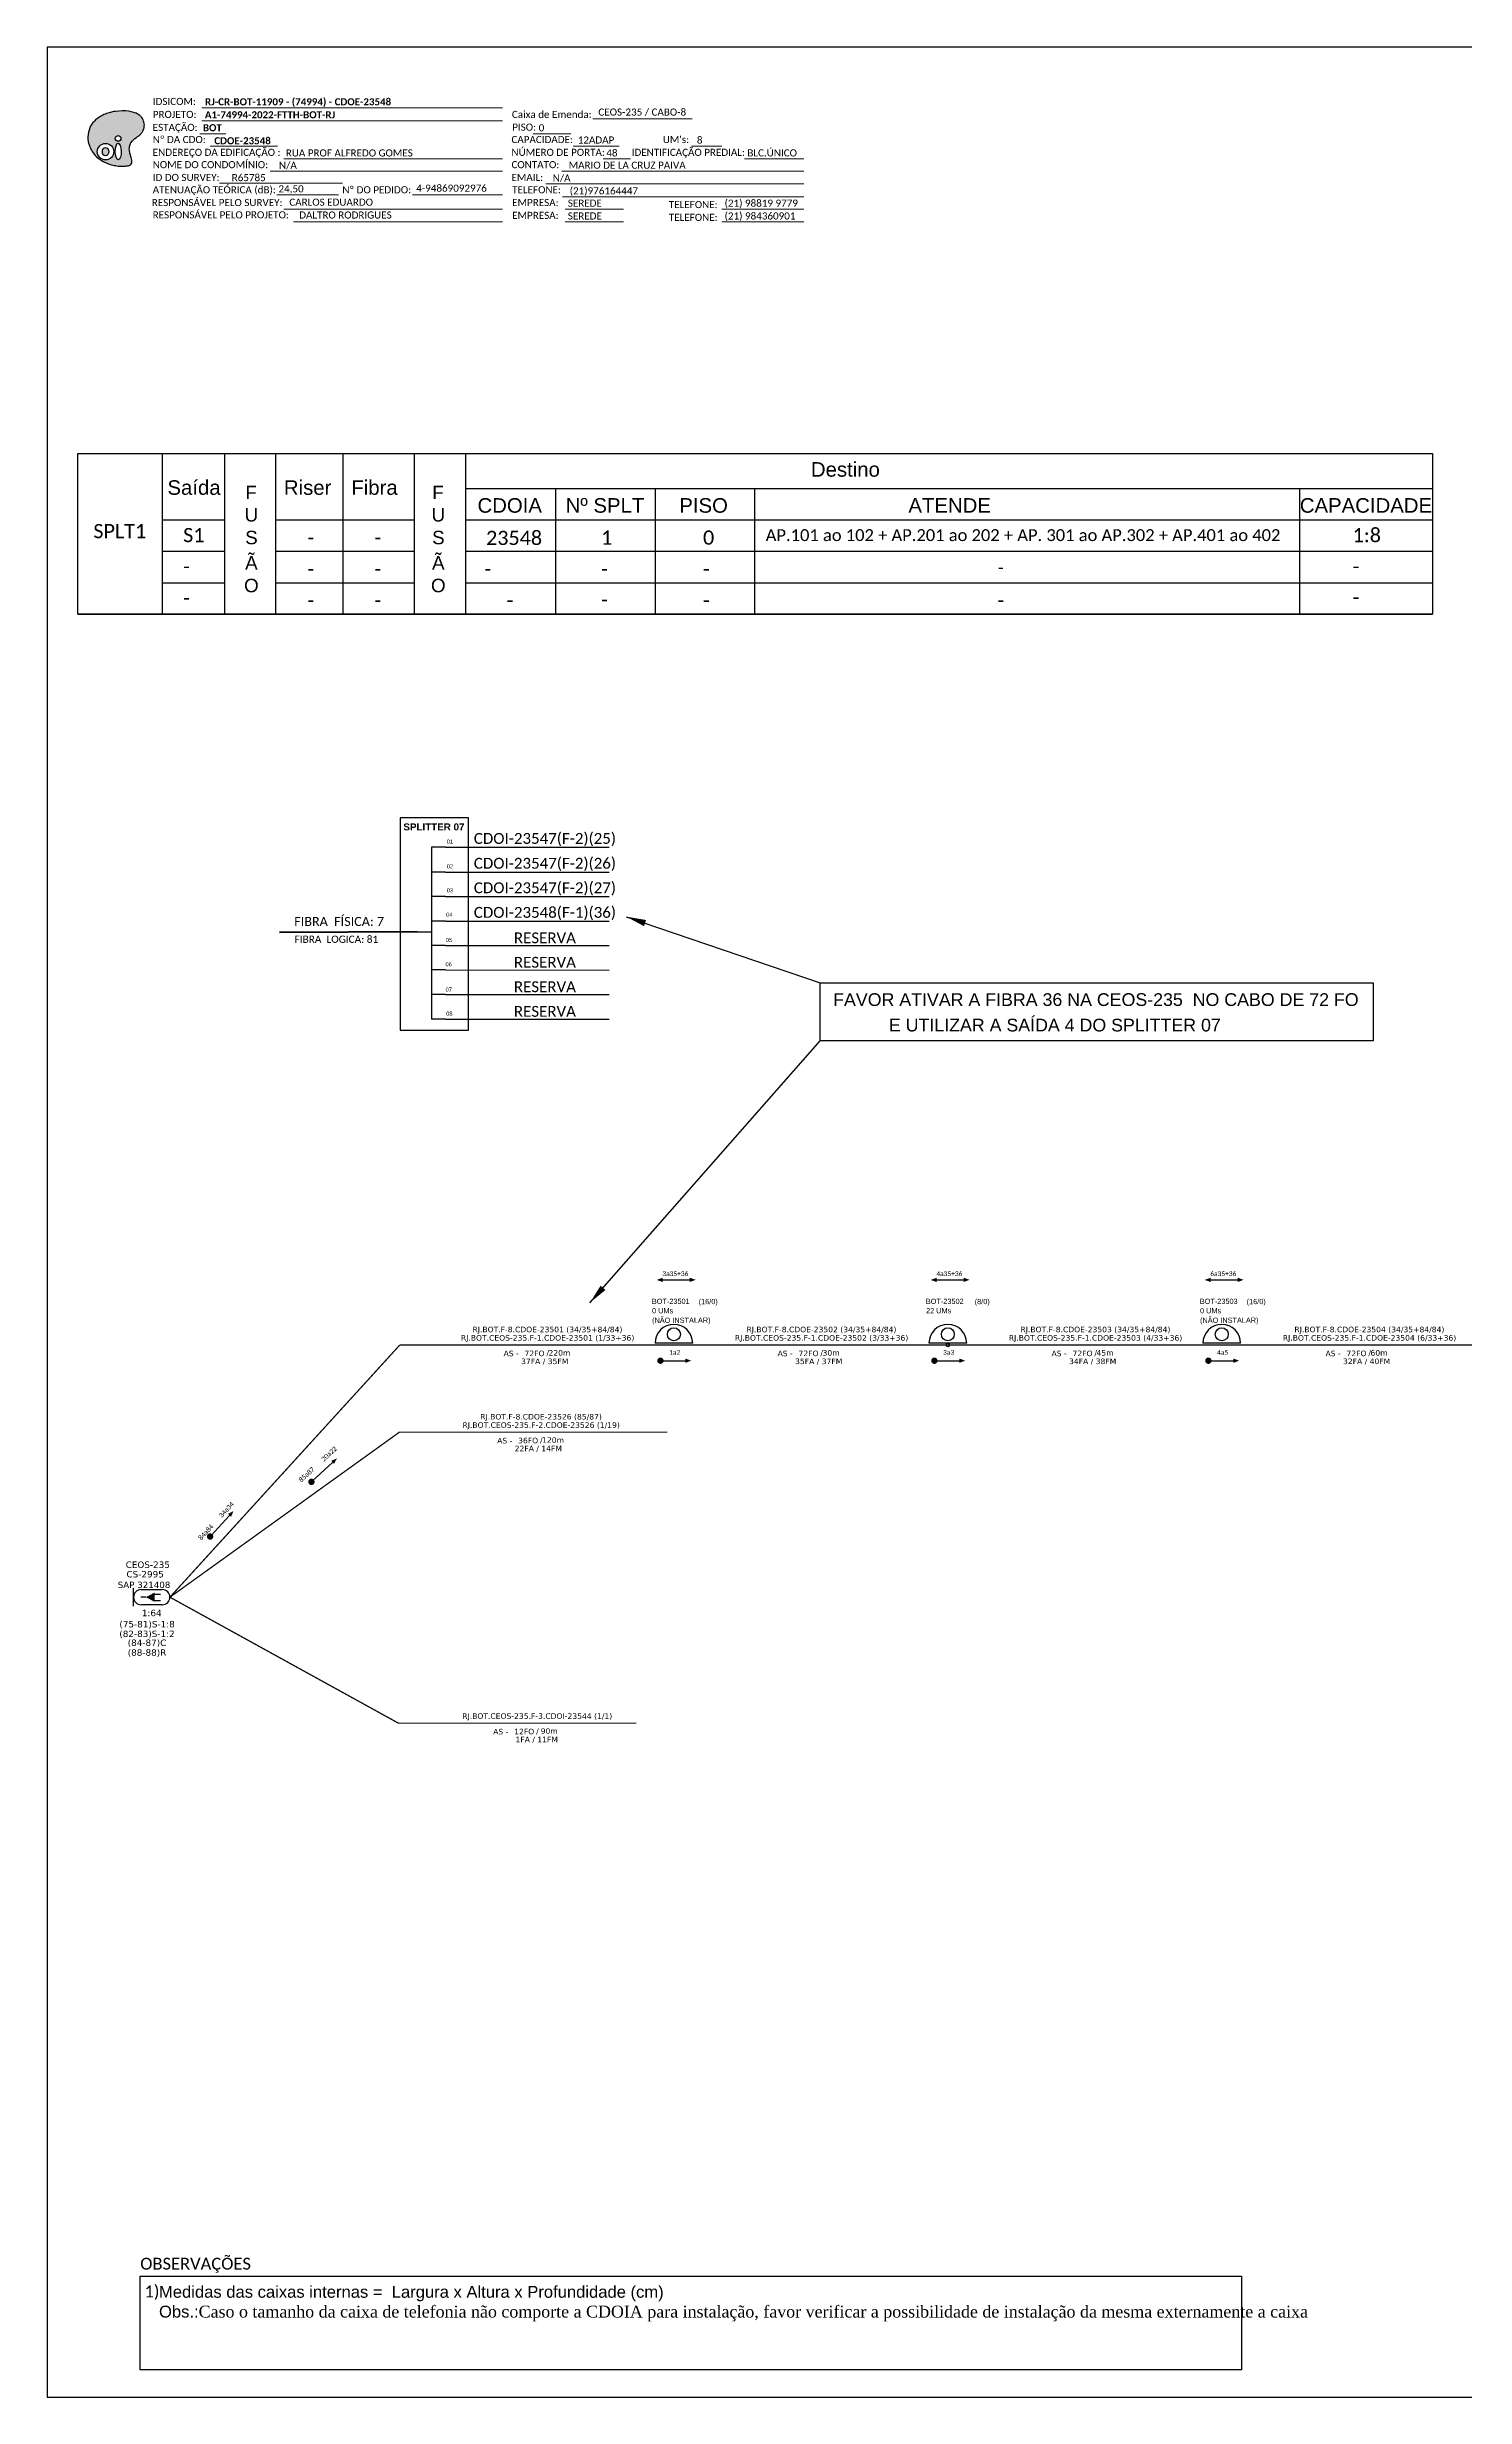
# Model space of a CAD drawing. Header units: metres. Extents: x -1286 to -445, y -500 to 94.
# Drawn here: x -1286 to -928, y -500 to 94 of the extents above; entities that cross this region are included whole.
import ezdxf
from ezdxf.enums import TextEntityAlignment as Align

# ---------------------------------------------------------------- set-up
doc = ezdxf.new("R2010")
doc.units = ezdxf.units.M
for name, color, linetype, lineweight in [("20.0-LEGENDA DOS CDO'S", 1, 'Continuous', 0), ('20.2-CDO_POSTE', 1, 'Continuous', 5), ('40.1-ETIQUETAS', 1, 'Continuous', 20)]:
    doc.layers.add(name, color=color, linetype=linetype, lineweight=lineweight)
for name, color, linetype in [('20.4-CEOS', 1, 'Continuous'), ('CABO OPTICO EXISTENTE', 5, 'Continuous'), ('CAP a instalar', 1, 'Continuous'), ('CD de instalação futura', 8, 'Continuous'), ('label_cabos', 7, 'Continuous'), ('SETA', 7, 'Continuous')]:
    doc.layers.add(name, color=color, linetype=linetype)
doc.styles.add('ARIAL', font='arial.ttf')
doc.styles.add('siredit', font='verdana.ttf')
doc.styles.add('WMF-Calibri0', font='calibri.ttf')
doc.styles.add('WMF-Calibri1', font='calibrib.ttf')
doc.linetypes.add('FENCELINE1', pattern='A,0.25,-0.1,[133,ltypeshp.shx,S=0.1,R=0,X=-0.1,Y=0],-0.1,1', length=1.45)
doc.dimstyles.new('ISO-25', dxfattribs={"dimtxt": 2.5, "dimasz": 2.5, "dimexe": 1.25, "dimexo": 0.625, "dimtad": 1, "dimtxsty": 'Standard', "dimcen": 2.5, "dimadec": 0, "dimazin": 0, "dimtfac": 1, "dimtmove": 0, "dimatfit": 3, "dimfxl": 0, "dimarcsym": 0})

# ---------------------------------------------------------------- blocks, each defined once
blk = doc.blocks.new('OI')
h = blk.add_hatch(color=40)
edge = h.paths.add_edge_path()
edge.add_spline(control_points=[(4.35, -0.67), (3.92, -0.99), (3.26, -1.5), (2.81, -2.59), (2.9, -3.5), (3.06, -4.27), (3.31, -4.85), (3.37, -5.39), (3.4, -5.88), (3.2, -6.4), (2.54, -6.61), (1.65, -6.63), (0.55, -6.67), (-0.56, -6.42), (-1.61, -6.14), (-2.77, -5.61), (-3.92, -4.77), (-4.89, -3.7), (-5.34, -2.65), (-5.6, -1.94), (-5.85, -0.96), (-5.71, 0.47), (-5.1, 2.02), (-4.14, 3.02), (-3.3, 3.61), (-2.37, 4.16), (-1.36, 4.44), (-0.56, 4.7), (0.79, 4.85), (2.24, 4.97), (3.79, 4.57), (4.67, 4.21), (5.44, 3.65), (5.76, 2.99), (6.03, 2.21), (6.01, 1.46), (5.72, 0.64), (5.31, 0.08), (4.88, -0.38), (4.51, -0.55), (4.35, -0.67)], knot_values=[0, 0, 0, 0, 1.60434, 2.417191, 3.427595, 4.282808, 4.776746, 5.304182, 5.888771, 6.258406, 6.858137, 7.79129, 8.986195, 10.124242, 11.187857, 12.242908, 13.953784, 15.414161, 16.515391, 17.349188, 17.675853, 19.552021, 21.515531, 22.568638, 23.63245, 24.621084, 25.782718, 26.745347, 27.142653, 29.870543, 31.004649, 31.921532, 32.709589, 33.801391, 34.042471, 35.192333, 35.971461, 36.628871, 37.254359, 37.836911, 37.836911, 37.836911, 37.836911], degree=3, periodic=0)
h.paths.add_polyline_path([(1.13, -0.87, -1), (-0.04, -0.87, -1)], flags=16)
edge = h.paths.add_edge_path(flags=16)
edge.add_ellipse((0.56, -3.59), major_axis=(-0.02, 1.71), ratio=0.361305, start_angle=0, end_angle=360)
h.paths.add_polyline_path([(-0.36, -3.62, -1), (-3.8, -3.62, -1)], flags=16)
edge = h.paths.add_edge_path(flags=0)
edge.add_ellipse((-2.08, -3.62), major_axis=(0, 0.885), ratio=0.758294, start_angle=0, end_angle=360)
at = {"color": 40}
for centre, radius in [((-2.08, -3.62), 1.72), ((0.54, -0.87), 0.587)]:
    blk.add_circle(centre, radius, dxfattribs=at)
blk.add_ellipse((-2.08, -3.62), major_axis=(0, 0.885), ratio=0.758294, start_param=-3.141592653589792, end_param=3.141592653589792, dxfattribs=at)
blk.add_ellipse((0.56, -3.59), major_axis=(-0.02, 1.71), ratio=0.361305, dxfattribs=at)
at = {"color": 40, "start_tangent": (-0.800898, -0.598801), "end_tangent": (-0.800898, -0.598801)}
blk.add_spline([(4.35, -0.67), (3.2, -1.78), (2.9, -2.54), (2.92, -3.55), (3.12, -4.38), (3.28, -4.85), (3.37, -5.37), (3.35, -5.95), (3.2, -6.29), (2.66, -6.55), (1.73, -6.63), (0.54, -6.62), (-0.58, -6.41), (-1.6, -6.11), (-2.56, -5.67), (-3.95, -4.67), (-4.89, -3.56), (-5.37, -2.56), (-5.64, -1.78), (-5.72, -1.46), (-5.63, 0.42), (-4.84, 2.22), (-4.13, 2.99), (-3.27, 3.62), (-2.4, 4.09), (-1.3, 4.47), (-0.37, 4.72), (0.02, 4.77), (2.75, 4.8), (3.85, 4.53), (4.69, 4.16), (5.31, 3.68), (5.85, 2.73), (5.93, 2.5), (5.94, 1.35), (5.67, 0.62), (5.29, 0.08), (4.84, -0.36), (4.35, -0.67)], degree=3, dxfattribs=at)
blk = doc.blocks.new('CDOE-TEXTO PADRÃO')
at = {"layer": "20.0-LEGENDA DOS CDO'S", "color": 0, "style": 'ARIAL'}
for tag, p in [('CDO_N', (0.49, 7.39)), ('SAP', (0.51, 1.67)), ('CORDOALHA', (0.5, 4.33)), ('SPLITER_1', (0.59, -0.91)), ('(XX-XX_F)S', (0.54, -8.29)), ('SPLITER_2', (0.6, -3.55)), ('(XX-XX_L)S', (0.55, -10.83)), ('UMS', (0.55, -13.15))]:
    blk.add_attdef(tag, p, '', height=1.7, rotation=0.11799, dxfattribs=at)
blk.add_attdef('FIBRAS_UTILIZADAS', text='', height=1.7, rotation=0.11799, dxfattribs=at).set_placement((19.77, 7.43), align=Align.CENTER)
blk = doc.blocks.new('ETIQUETA_RS5F')
at = {"layer": '40.1-ETIQUETAS', "color": 0, "style": 'siredit'}
blk.add_text('/', height=1.5, dxfattribs=at).set_placement((1.58, -1.95), align=Align.MIDDLE_RIGHT)
for tag, p in [('ETIQUETA_R_SECUNDARIA', (1.21, 2.1)), ('ETIQUETA_R_PRIMARIA', (1.21, 4.1)), ('F_ATIVAS/F_MORTAS', (1.14, -4.24))]:
    blk.add_attdef(tag, text='', height=1.5, dxfattribs=at).set_placement(p, align=Align.MIDDLE_CENTER)
for tag, p in [('TIPO_CABO', (-6.58, -2.12)), ('CAP_CABO', (0.4, -2.09))]:
    blk.add_attdef(tag, text='', height=1.5, dxfattribs=at).set_placement(p, align=Align.MIDDLE_RIGHT)
blk.add_attdef('METROS', text='', height=1.5, dxfattribs=at).set_placement((2.14, -1.95), align=Align.MIDDLE_LEFT)
for tag, p in [('FUSÃO_1', (0.85, -8.39)), ('FUSÃO_2', (0.85, -10.6)), ('FUSÃO_3', (0.85, -12.93)), ('FUSÃO_4', (0.85, -15.14)), ('FUSÃO_5', (0.85, -17.16))]:
    blk.add_attdef(tag, text='', height=1.5, dxfattribs=at).set_placement(p, align=Align.CENTER)

msp = doc.modelspace()

# ---------------------------------------------------------------- linework, layer by layer
for p, q in [((-1278.28, -8.57), (-936.01, -8.57)), ((-1278.28, -49.15), (-1278.28, -8.57)), ((-1256.96, -8.57), (-1256.96, -49.15)), ((-1241.2, -8.57), (-1241.2, -49.15)), ((-1228.25, -49.15), (-1228.25, -8.57)), ((-1211.34, -8.57), (-1211.34, -49.15)), ((-1193.32, -8.57), (-1193.32, -49.15)), ((-1180.36, -8.57), (-1180.36, -49.15)), ((-936.01, -8.57), (-936.01, -49.15)), ((-1180.36, -17.4), (-936.01, -17.4)), ((-1157.55, -17.4), (-1157.55, -49.15)), ((-1132.4, -17.4), (-1132.4, -49.15)), ((-1107.31, -17.4), (-1107.31, -49.15)), ((-969.59, -17.4), (-969.59, -49.15)), ((-1256.96, -25.33), (-1241.2, -25.33)), ((-1228.25, -25.33), (-1193.32, -25.33)), ((-1180.36, -25.33), (-936.01, -25.33)), ((-1256.96, -33.27), (-1241.2, -33.27)), ((-1228.25, -33.27), (-1193.32, -33.27)), ((-1180.36, -33.27), (-936.01, -33.27)), ((-1256.96, -41.21), (-1241.2, -41.21)), ((-1228.25, -41.21), (-1193.32, -41.21)), ((-1180.36, -41.21), (-936.01, -41.21)), ((-1256.96, -49.15), (-1241.2, -49.15)), ((-1228.25, -49.15), (-1193.32, -49.15)), ((-1180.36, -49.15), (-936.01, -49.15))]:
    msp.add_line(p, q)
at = {"color": 7, "linetype": 'Continuous'}
for p, q in [((-1188.89, -108.07), (-1188.89, -151.5)), ((-1185.37, -108.07), (-1188.89, -108.07)), ((-1185.37, -114.35), (-1188.89, -114.35)), ((-1185.37, -120.55), (-1188.89, -120.55)), ((-1192.54, -129.5), (-1188.91, -129.5)), ((-1185.37, -126.77), (-1188.89, -126.77)), ((-1185.37, -132.93), (-1188.89, -132.93)), ((-1185.37, -139.1), (-1188.89, -139.1)), ((-1185.37, -145.29), (-1188.89, -145.29)), ((-1185.37, -151.5), (-1188.89, -151.5))]:
    msp.add_line(p, q, dxfattribs=at)
at = {"color": 10, "linetype": 'Continuous'}
for p, q in [((-1185.37, -108.07), (-1144, -108.08)), ((-1185.37, -114.35), (-1144, -114.37)), ((-1185.37, -120.55), (-1144, -120.56)), ((-1185.37, -126.77), (-1144, -126.78)), ((-1185.37, -132.92), (-1144, -132.93)), ((-1185.37, -139.1), (-1144, -139.11)), ((-1185.37, -145.29), (-1144, -145.3)), ((-1185.37, -151.5), (-1144, -151.51))]:
    msp.add_line(p, q, dxfattribs=at)
at = {"color": 1, "linetype": 'Continuous', "lineweight": 60}
msp.add_line((-1192.54, -129.5), (-1227.33, -129.61), dxfattribs=at)
at = {"color": 7}
for p, q in [((-1122.92, -233.44), (-1132.44, -233.44)), ((-984.47, -233.44), (-993.98, -233.44))]:
    msp.add_line(p, q, dxfattribs=at)
at = {"color": 0}
for p, q in [((-1262.5, -469.23), (-984.25, -469.23)), ((-1262.5, -492.93), (-1262.5, -469.23)), ((-984.25, -469.23), (-984.25, -492.93)), ((-984.25, -492.93), (-1262.5, -492.93))]:
    msp.add_line(p, q, dxfattribs=at)
msp.add_lwpolyline([(-1286.07, -499.81), (-445.07, -499.81), (-445.07, 94.19), (-1286.07, 94.19)], close=True)
at = {"color": 7, "lineweight": 0}
for points in [[(-1246.94, 78.79), (-1170.96, 78.79)], [(-1247.47, 72.24), (-1240.92, 72.24)], [(-1246.97, 75.52), (-1171.01, 75.52)], [(-1163.19, 72.28), (-1153.71, 72.28)], [(-1148.15, 76.01), (-1123.01, 76.01)], [(-1244.81, 69.17), (-1227.84, 69.17)], [(-1226.24, 65.93), (-1170.98, 65.93)], [(-1153.14, 69.17), (-1141.52, 69.17)], [(-1145.56, 65.93), (-1138.61, 65.93)], [(-1123.2, 69.17), (-1115.53, 69.17)], [(-1109.86, 65.93), (-1094.82, 65.93)], [(-1242.49, 59.75), (-1211.44, 59.75)], [(-1229.65, 62.82), (-1170.98, 62.82)], [(-1160.06, 59.58), (-1094.8, 59.58)], [(-1156.02, 62.82), (-1094.8, 62.82)], [(-1227.96, 56.79), (-1212.45, 56.79)], [(-1193.73, 56.79), (-1170.96, 56.79)], [(-1155.78, 56.34), (-1094.8, 56.34)], [(-1226.24, 53.23), (-1170.98, 53.23)], [(-1223.75, 49.99), (-1170.98, 49.99)], [(-1155.17, 53.23), (-1140.37, 53.23)], [(-1155.17, 49.99), (-1140.37, 49.99)], [(-1115.57, 53.23), (-1094.8, 53.23)], [(-1115.57, 49.99), (-1094.8, 49.99)]]:
    msp.add_lwpolyline(points, dxfattribs=at)
msp.add_lwpolyline([(-936.01, -49.15), (-1278.28, -49.15), (-936.01, -49.15)])
at = {"color": 7}
msp.add_lwpolyline([(-1196.86, -154.28), (-1179.58, -154.28), (-1179.58, -100.63), (-1196.86, -100.63)], close=True, dxfattribs=at)
at = {"color": 1}
msp.add_lwpolyline([(-1090.71, -142.38), (-950.99, -142.38), (-950.99, -156.99), (-1090.71, -156.99)], close=True, dxfattribs=at)
at = {"color": 7, "const_width": 0.8}
for points in [[(-1131.47, -237.87, 1), (-1130.67, -237.87, 1)], [(-1062.24, -237.87, 1), (-1061.44, -237.87, 1)]]:
    msp.add_lwpolyline(points, format="xyb", close=True, dxfattribs=at)
at = {"const_width": 0.8}
for points in [[(-993.01, -237.87, 1), (-992.21, -237.87, 1)], [(-1219.55, -268.76, 1), (-1218.96, -268.21, 1)], [(-1245.13, -282.61, 1), (-1244.59, -282.02, 1)]]:
    msp.add_lwpolyline(points, format="xyb", close=True, dxfattribs=at)
at = {"color": 7}
for centre in [(-1127.68, -233.44), (-989.23, -233.44)]:
    msp.add_arc(centre, 4.76, 0, 180, dxfattribs=at)
at = {"layer": '20.4-CEOS', "color": 5}
for p, q in [((-1262.3, -295.73), (-1256.93, -295.73)), ((-1256.93, -299.56), (-1262.3, -299.56))]:
    msp.add_line(p, q, dxfattribs=at)
for points in [[(-1264.21, -299.95), (-1264.21, -295.33)], [(-1258.98, -296.88), (-1257.35, -296.88)], [(-1261.1, -297.64), (-1262.39, -297.64)], [(-1258.98, -298.48), (-1257.35, -298.48)]]:
    msp.add_lwpolyline(points, dxfattribs=at)
msp.add_lwpolyline([(-1261.1, -297.64, 0, 2.36, 0), (-1258.88, -297.64, 2.36, 2.36, 0)], format="xyseb", dxfattribs=at)
for centre, start, end in [((-1262.3, -297.64), 90, 270), ((-1256.93, -297.64), 270, 90)]:
    msp.add_arc(centre, 1.91, start, end, dxfattribs=at)
at = {"layer": 'CAP a instalar', "color": 5, "linetype": 'FENCELINE1', "ltscale": 6, "const_width": 0.32}
for points in [[(-1255.01, -297.64), (-1196.91, -233.88)], [(-1196.91, -233.88), (-1127.68, -233.88)], [(-1127.68, -233.88), (-1058.45, -233.88)], [(-1058.45, -233.88), (-989.22, -233.88)], [(-989.22, -233.88), (-920, -233.88)]]:
    msp.add_lwpolyline(points, dxfattribs=at)
at = {"layer": 'CAP a instalar', "color": 7, "linetype": 'FENCELINE1', "ltscale": 6, "const_width": 0.32}
for points in [[(-1197.02, -255.93), (-1255.01, -297.64)], [(-1197.02, -255.93), (-1129.3, -255.93)], [(-1255.01, -297.64), (-1197.28, -329.48)], [(-1197.28, -329.48), (-1137.17, -329.48)]]:
    msp.add_lwpolyline(points, dxfattribs=at)
at = {"layer": 'CD de instalação futura', "color": 7}
for centre in [(-1127.68, -231.18), (-989.23, -231.18)]:
    msp.add_circle(centre, 1.64, dxfattribs=at)
at = {"layer": 'label_cabos', "color": 7}
msp.add_line((-1053.69, -233.44), (-1063.21, -233.44), dxfattribs=at)
for centre, radius in [((-1058.45, -231.18), 1.64), ((-1058.45, -233.88), 0.441)]:
    msp.add_circle(centre, radius, dxfattribs=at)
msp.add_arc((-1058.45, -233.44), 4.76, 0, 180, dxfattribs=at)
at = {"layer": 'SETA', "color": 7}
for points in [[(-1130.53, -217.44), (-1123.65, -217.44)], [(-1131.07, -237.87), (-1124.19, -237.87)], [(-1061.84, -237.87), (-1054.96, -237.87)]]:
    msp.add_lwpolyline(points, dxfattribs=at)
at = {"layer": 'SETA'}
for points in [[(-1061.3, -217.44), (-1054.42, -217.44)], [(-992.07, -217.44), (-985.19, -217.44)], [(-992.61, -237.87), (-985.74, -237.87)], [(-1218.95, -268.23), (-1213.89, -263.57)], [(-1244.58, -282.03), (-1239.93, -276.96)]]:
    msp.add_lwpolyline(points, dxfattribs=at)
at = {"layer": 'SETA', "color": 7}
for points in [[(-1130.53, -217.98), (-1132, -217.44), (-1130.53, -216.91)], [(-1123.65, -216.89), (-1122.18, -217.43), (-1123.65, -217.96)], [(-1124.74, -237.33), (-1123.28, -237.86), (-1124.74, -238.4)], [(-1055.52, -237.33), (-1054.05, -237.86), (-1055.52, -238.4)]]:
    msp.add_solid(points, dxfattribs=at)
at = {"layer": 'SETA'}
for points in [[(-1061.3, -217.98), (-1062.77, -217.44), (-1061.3, -216.91)], [(-1054.42, -216.89), (-1052.96, -217.43), (-1054.42, -217.96)], [(-992.07, -217.98), (-993.54, -217.44), (-992.07, -216.91)], [(-985.19, -216.89), (-983.73, -217.43), (-985.19, -217.96)], [(-986.29, -237.33), (-984.82, -237.86), (-986.29, -238.4)], [(-1214.26, -263.16), (-1212.82, -262.57), (-1213.54, -263.95)], [(-1240.33, -276.59), (-1238.95, -275.87), (-1239.55, -277.31)]]:
    msp.add_solid(points, dxfattribs=at)

# ---------------------------------------------------------------- block references
at = {"color": 7, "xscale": 1.213923925163967, "yscale": 1.213923925163967, "zscale": 1.213923925163967, "rotation": 0.1532896023949059}
msp.add_blockref('OI', (-1268.76, 72.14), dxfattribs=at)
at = {"layer": '20.2-CDO_POSTE', "color": 7}
ref = msp.add_blockref('CDOE-TEXTO PADRÃO', (-1127.55, -232.38), dxfattribs=dict(at, xscale=0.7777777800671193, yscale=0.7777777800671193, zscale=0.7777777800671193))
ref.add_attrib('CDO_N', 'BOT-23501', (-1133.23, -223.52), dxfattribs={"layer": "20.0-LEGENDA DOS CDO'S", "color": 0, "height": 1.322, "rotation": 0.11799, "style": 'ARIAL'})
ref.add_attrib('CORDOALHA', '0 UMs', (-1133.18, -225.9), dxfattribs={"layer": "20.0-LEGENDA DOS CDO'S", "color": 0, "height": 1.322, "rotation": 0.11799, "style": 'ARIAL'})
ref.add_attrib('SAP', '(NÃO INSTALAR)', (-1133.18, -228.31), dxfattribs={"layer": "20.0-LEGENDA DOS CDO'S", "color": 0, "height": 1.3221, "rotation": 0.11799, "style": 'ARIAL'})
ref.add_attrib('FIBRAS_UTILIZADAS', '       (16/0)', dxfattribs={"layer": "20.0-LEGENDA DOS CDO'S", "color": 0, "height": 1.3221, "rotation": 0.11799, "style": 'ARIAL'}).set_placement((-1120.79, -223.58), align=Align.CENTER)
ref = msp.add_blockref('CDOE-TEXTO PADRÃO', (-1058.32, -232.38), dxfattribs=dict(at, xscale=0.7777777800671193, yscale=0.7777777800671193, zscale=0.7777777800671193))
ref.add_attrib('CDO_N', 'BOT-23502', (-1064, -223.52), dxfattribs={"layer": "20.0-LEGENDA DOS CDO'S", "color": 0, "height": 1.322, "rotation": 0.11799, "style": 'ARIAL'})
ref.add_attrib('CORDOALHA', '22 UMs', (-1063.95, -225.9), dxfattribs={"layer": "20.0-LEGENDA DOS CDO'S", "color": 0, "height": 1.322, "rotation": 0.11799, "style": 'ARIAL'})
ref.add_attrib('FIBRAS_UTILIZADAS', '       (8/0)', dxfattribs={"layer": "20.0-LEGENDA DOS CDO'S", "color": 0, "height": 1.3221, "rotation": 0.11799, "style": 'ARIAL'}).set_placement((-1051.56, -223.58), align=Align.CENTER)
ref = msp.add_blockref('CDOE-TEXTO PADRÃO', (-989.1, -232.38), dxfattribs=dict(at, xscale=0.7777777800671193, yscale=0.7777777800671193, zscale=0.7777777800671193))
ref.add_attrib('CDO_N', 'BOT-23503', (-994.77, -223.52), dxfattribs={"layer": "20.0-LEGENDA DOS CDO'S", "color": 0, "height": 1.322, "rotation": 0.11799, "style": 'ARIAL'})
ref.add_attrib('CORDOALHA', '0 UMs', (-994.72, -225.9), dxfattribs={"layer": "20.0-LEGENDA DOS CDO'S", "color": 0, "height": 1.322, "rotation": 0.11799, "style": 'ARIAL'})
ref.add_attrib('SAP', '(NÃO INSTALAR)', (-994.72, -228.31), dxfattribs={"layer": "20.0-LEGENDA DOS CDO'S", "color": 0, "height": 1.3221, "rotation": 0.11799, "style": 'ARIAL'})
ref.add_attrib('FIBRAS_UTILIZADAS', '       (16/0)', dxfattribs={"layer": "20.0-LEGENDA DOS CDO'S", "color": 0, "height": 1.3221, "rotation": 0.11799, "style": 'ARIAL'}).set_placement((-982.33, -223.58), align=Align.CENTER)
at = {"layer": 'CAP a instalar', "color": 7, "linetype": 'FENCELINE1', "ltscale": 7}
ref = msp.add_blockref('ETIQUETA_RS5F', (-1162.31, -256.1), dxfattribs=dict(at, xscale=0.9333333213304064, yscale=0.9333333213304064, zscale=0.9333333213304064))
ref.add_attrib('ETIQUETA_R_PRIMARIA', 'RJ.BOT.F-8.CDOE-23526 (85/87)', dxfattribs={"layer": '40.1-ETIQUETAS', "color": 0, "height": 1.4, "style": 'siredit'}).set_placement((-1161.24, -252.02), align=Align.MIDDLE_CENTER)
ref.add_attrib('ETIQUETA_R_SECUNDARIA', 'RJ.BOT.CEOS-235.F-2.CDOE-23526 (1/19)', dxfattribs={"layer": '40.1-ETIQUETAS', "color": 0, "height": 1.4, "style": 'siredit'}).set_placement((-1161.21, -254.14), align=Align.MIDDLE_CENTER)
ref.add_attrib('TIPO_CABO', 'AS -', dxfattribs={"layer": '40.1-ETIQUETAS', "color": 0, "height": 1.4, "style": 'siredit'}).set_placement((-1168.48, -258.07), align=Align.MIDDLE_RIGHT)
ref.add_attrib('CAP_CABO', '36FO', dxfattribs={"layer": '40.1-ETIQUETAS', "color": 0, "height": 1.4, "style": 'siredit'}).set_placement((-1161.97, -258.05), align=Align.MIDDLE_RIGHT)
ref.add_attrib('METROS', '120m', dxfattribs={"layer": '40.1-ETIQUETAS', "color": 0, "height": 1.4, "style": 'siredit'}).set_placement((-1160.97, -257.92), align=Align.MIDDLE_LEFT)
ref.add_attrib('F_ATIVAS/F_MORTAS', '22FA / 14FM', dxfattribs={"layer": '40.1-ETIQUETAS', "color": 0, "height": 1.4, "style": 'siredit'}).set_placement((-1161.93, -260.06), align=Align.MIDDLE_CENTER)
ref = msp.add_blockref('ETIQUETA_RS5F', (-1163.3, -329.65), dxfattribs=dict(at, xscale=0.9333333213296786, yscale=0.9333333213296786, zscale=0.9333333213296786))
ref.add_attrib('ETIQUETA_R_SECUNDARIA', 'RJ.BOT.CEOS-235.F-3.CDOI-23544 (1/1)', dxfattribs={"layer": 'CABO OPTICO EXISTENTE', "color": 0, "height": 1.4, "style": 'siredit'}).set_placement((-1162.2, -327.69), align=Align.MIDDLE_CENTER)
ref.add_attrib('TIPO_CABO', 'AS -', dxfattribs={"layer": '40.1-ETIQUETAS', "color": 0, "height": 1.4, "style": 'siredit'}).set_placement((-1169.48, -331.62), align=Align.MIDDLE_RIGHT)
ref.add_attrib('CAP_CABO', '12FO', dxfattribs={"layer": '40.1-ETIQUETAS', "color": 0, "height": 1.4, "style": 'siredit'}).set_placement((-1162.96, -331.6), align=Align.MIDDLE_RIGHT)
ref.add_attrib('METROS', '90m', dxfattribs={"layer": '40.1-ETIQUETAS', "color": 0, "height": 1.4, "style": 'siredit'}).set_placement((-1161.33, -331.47), align=Align.MIDDLE_LEFT)
ref.add_attrib('F_ATIVAS/F_MORTAS', '1FA / 11FM', dxfattribs={"layer": '40.1-ETIQUETAS', "color": 0, "height": 1.4, "style": 'siredit'}).set_placement((-1162.33, -333.61), align=Align.MIDDLE_CENTER)

# ---------------------------------------------------------------- texts
at = {"color": 7, "lineweight": 0, "style": 'WMF-Calibri0'}
for s, height, p in [('PROJETO:', 1.793, (-1259.34, 76.26)), ('IDSICOM:', 1.793, (-1259.34, 79.54)), ('Caixa de Emenda:', 1.7927, (-1168.6, 76.26)), ('ESTAÇÃO:', 1.793, (-1259.36, 72.98)), ('Nº DA CDO:', 1.793, (-1259.36, 69.91)), ('CAPACIDADE:', 1.7927, (-1168.71, 69.91)), ('PISO:', 1.793, (-1168.53, 73.03)), ("UM's:", 1.793, (-1130.47, 69.91)), ('ENDEREÇO DA EDIFICAÇÃO :', 1.7927, (-1259.36, 66.68)), ('NOME DO CONDOMÍNIO:', 1.7927, (-1259.36, 63.56)), ('CONTATO:', 1.793, (-1168.71, 63.56)), ('NÚMERO DE PORTA:', 1.7927, (-1168.71, 66.68)), ('IDENTIFICAÇÃO PREDIAL:', 1.7927, (-1138.34, 66.68)), ('ATENUAÇÃO TEÓRICA (dB):', 1.7927, (-1259.36, 57.21)), ('ID DO SURVEY:', 1.7927, (-1259.36, 60.33)), ('EMAIL:', 1.793, (-1168.71, 60.33)), ('RESPONSÁVEL PELO SURVEY:', 1.7927, (-1259.6, 53.98)), ('Nº DO PEDIDO:', 1.7927, (-1211.44, 57.21)), ('TELEFONE:', 1.793, (-1168.53, 57.21)), ('EMPRESA:', 1.793, (-1168.53, 53.98)), ('TELEFONE:', 1.793, (-1128.93, 53.47)), ('RESPONSÁVEL PELO PROJETO:', 1.7927, (-1259.36, 50.87)), ('EMPRESA:', 1.793, (-1168.53, 50.74)), ('TELEFONE:', 1.793, (-1128.93, 50.24))]:
    msp.add_text(s, height=height, dxfattribs=at).set_placement(p)
at = {"color": 7}
for s, height, style, p in [('A1-74994-2022-FTTH-BOT-RJ', 1.7927, 'WMF-Calibri1', (-1246.18, 76.17)), ('RJ-CR-BOT-11909 - (74994) - CDOE-23548', 1.7927, 'WMF-Calibri1', (-1246.14, 79.45)), ('CEOS-235 / CABO-8', 1.7927, 'WMF-Calibri0', (-1146.75, 76.85)), ('BOT', 1.793, 'WMF-Calibri1', (-1246.68, 72.89)), ('0', 1.79, 'WMF-Calibri0', (-1161.84, 72.88)), ('12ADAP', 1.793, 'WMF-Calibri0', (-1151.96, 69.79)), ('8', 1.79, 'WMF-Calibri0', (-1121.85, 69.77)), ('RUA PROF ALFREDO GOMES', 1.7927, 'WMF-Calibri0', (-1225.73, 66.52)), ('48', 1.793, 'WMF-Calibri0', (-1144.74, 66.53)), ('BLC.ÚNICO', 1.793, 'WMF-Calibri0', (-1109.1, 66.53)), ('R65785', 1.793, 'WMF-Calibri0', (-1239.4, 60.28)), ('N/A', 1.793, 'WMF-Calibri0', (-1227.45, 63.39)), ('4-94869092976', 1.7927, 'WMF-Calibri0', (-1192.78, 57.62)), ('N/A', 1.793, 'WMF-Calibri0', (-1158.28, 60.18)), ('MARIO DE LA CRUZ PAIVA', 1.7927, 'WMF-Calibri0', (-1154.25, 63.42)), ('24,50', 1.793, 'WMF-Calibri0', (-1227.58, 57.45)), ('CARLOS EDUARDO', 1.7927, 'WMF-Calibri0', (-1224.84, 54.07)), ('SEREDE', 1.793, 'WMF-Calibri0', (-1154.47, 53.83)), ('(21)976164447', 1.7927, 'WMF-Calibri0', (-1154, 56.94)), ('(21) 98819 9779', 1.7927, 'WMF-Calibri0', (-1114.86, 53.83)), ('DALTRO RODRIGUES', 1.7927, 'WMF-Calibri0', (-1222.35, 50.83)), ('SEREDE', 1.793, 'WMF-Calibri0', (-1154.47, 50.59)), ('(21) 984360901', 1.7927, 'WMF-Calibri0', (-1114.86, 50.59)), ('23548', 3.585, 'WMF-Calibri0', (-1175.13, -31.68)), ('1', 3.59, 'WMF-Calibri0', (-1146.08, -31.6)), ('0', 3.59, 'WMF-Calibri0', (-1120.31, -31.6)), ('AP.101 ao 102 + AP.201 ao 202 + AP. 301 ao AP.302 + AP.401 ao 402', 3, 'WMF-Calibri0', (-1104.47, -30.69)), ('-', 3.59, 'WMF-Calibri0', (-1220.25, -31.6)), ('-', 3.59, 'WMF-Calibri0', (-1203.35, -31.6)), ('-', 3.59, 'WMF-Calibri0', (-1220.25, -39.54)), ('-', 3.59, 'WMF-Calibri0', (-1203.35, -39.54)), ('-', 3.59, 'WMF-Calibri0', (-1175.52, -39.54)), ('-', 3.59, 'WMF-Calibri0', (-1146.08, -39.54)), ('-', 3.59, 'WMF-Calibri0', (-1120.31, -39.54)), ('-', 3, 'WMF-Calibri0', (-1045.76, -38.9)), ('-', 3.59, 'WMF-Calibri0', (-1220.25, -47.47)), ('-', 3.59, 'WMF-Calibri0', (-1203.35, -47.47)), ('-', 3.59, 'WMF-Calibri0', (-1169.94, -47.47)), ('-', 3.59, 'WMF-Calibri0', (-1146.08, -47.32)), ('-', 3.59, 'WMF-Calibri0', (-1120.31, -47.47)), ('-', 3.59, 'WMF-Calibri0', (-1045.92, -47.47))]:
    msp.add_text(s, height=height, dxfattribs=dict(at, style=style)).set_placement(p)
at = {"color": 7, "style": 'WMF-Calibri1'}
msp.add_text('CDOE-23548', height=1.793, dxfattribs=at).set_placement((-1236.66, 69.6), align=Align.CENTER)
at = {"style": 'ARIAL'}
for s, p in [('Destino', (-1084.33, -12.58)), ('Saída', (-1248.92, -17.16)), ('Riser', (-1220.21, -17.16)), ('Fibra', (-1203.31, -17.16)), ('CDOIA', (-1169.15, -21.68)), ('Nº SPLT', (-1145.08, -21.68)), ('PISO', (-1120.16, -21.68)), ('ATENDE', (-1057.99, -21.68)), ('CAPACIDADE', (-952.8, -21.68))]:
    msp.add_text(s, height=3.68, dxfattribs=at).set_placement(p, align=Align.MIDDLE_CENTER)
at = {"linetype": 'Continuous', "style": 'ARIAL'}
for s, p in [('F', (-1235.96, -20.09)), ('F', (-1188.73, -20.09)), ('U', (-1236.14, -25.76)), ('U', (-1188.9, -25.76)), ('S', (-1235.99, -31.49)), ('S', (-1188.76, -31.49)), ('Ã', (-1236.01, -37.89)), ('Ã', (-1188.78, -37.89)), ('O', (-1236.28, -43.62)), ('O', (-1189.05, -43.62))]:
    msp.add_text(s, height=3.4, dxfattribs=at).set_placement(p)
at = {"color": 1, "lineweight": 0, "style": 'ARIAL'}
for s, p in [('FAVOR ATIVAR A FIBRA 36 NA CEOS-235  NO CABO DE 72 FO', (-1087.43, -148.2)), ('E UTILIZAR A SAÍDA 4 DO SPLITTER 07', (-1073.34, -154.64))]:
    msp.add_text(s, height=3.2155, dxfattribs=at).set_placement(p)
at = {"style": 'WMF-Calibri0'}
msp.add_text('OBSERVAÇÕES', height=3, dxfattribs=at).set_placement((-1262.52, -467.61))
at = {"attachment_point": 5}
for s, insert, char_height, width in [('\\C10;\\fArial|b1|i0|c0|p34;SPLITTER 07', (-1188.3, -102.95), 1.7753, 17.28), ('\\C7;\\fArial|b0|i0;\\H0.578704x;01 ', (-1184.26, -106.65), 1.7753, 3.7582), ('{\\fCalibri|b0|i0|c0|p34;\\C7;CDOI-23547(F-2)(25)}', (-1160.26, -106.15), 2.7432, 40.9104), ('\\C7;\\fArial|b0|i0|;\\H1.0273588255048;02 ', (-1184.26, -112.93), 1.7753, 3.7582), ('{\\fCalibri|b0|i0|c0|p34;\\C7;CDOI-23547(F-2)(26)}', (-1160.26, -112.43), 2.7432, 40.9104), ('\\C7;\\fArial|b0|i0|;\\H1.0273588255048;03 ', (-1184.26, -118.99), 1.7753, 3.456), ('{\\fCalibri|b0|i0|c0|p34;\\C7;CDOI-23547(F-2)(27)}', (-1160.26, -118.62), 2.7432, 40.9104), ('\\C7;\\fArial|b0|i0|;\\H1.0273588255048;04 ', (-1184.41, -125.13), 1.7753, 3.7582), ('\\C7;\\fCalibri|b0|i0|c0|p34;FIBRA  FÍSICA: 7', (-1212.25, -126.85), 2.2859, 34.56), ('\\C7;\\fCalibri|b0|i0|c0|p34;FIBRA  LOGICA: 81', (-1212.95, -131.34), 1.8289, 34.56), ('\\C7;\\fCalibri|b0|i0|c0|p34;RESERVA', (-1160.26, -131), 2.7432, 40.9104), ('\\C7;\\fArial|b0|i0|;\\H1.0273588255048;05 ', (-1184.54, -131.53), 1.7753, 4.6222), ('\\C7;\\fCalibri|b0|i0|c0|p34;RESERVA', (-1160.26, -137.17), 2.7432, 40.9104), ('\\C7;\\fArial|b0|i0|;\\H1.0273588255048;06 ', (-1184.59, -137.67), 1.7753, 3.7582), ('\\C7;\\fCalibri|b0|i0|c0|p34;RESERVA', (-1160.26, -143.36), 2.7432, 40.9104), ('\\C7;\\fArial|b0|i0|;\\H1.0273588255048;07 ', (-1184.56, -144.05), 1.7753, 3.7582), ('\\C7;\\fCalibri|b0|i0|c0|p34;RESERVA', (-1160.26, -149.58), 2.7432, 40.9104), ('\\C7;\\fArial|b0|i0|;\\H1.0273588255048;08 ', (-1184.41, -150.12), 1.7753, 3.7582), ('{\\fCalibri|b0|i0|c0|p34;\\C7;4a35+\\C1;36}', (-1058.07, -215.88), 1.2003, 20.2917), ('{\\fCalibri|b0|i0|c0|p34;\\C7;6a35+\\C1;36}', (-988.84, -215.88), 1.2003, 20.2917), ('\\C7;\\fCalibri|b0|i0|c0|p34;4a5', (-989.02, -235.77), 1.2003, 20.2917)]:
    msp.add_mtext(s, dxfattribs=dict(at, insert=insert, char_height=char_height, width=width))
at = {"color": 1, "insert": (-1160.26, -124.84), "char_height": 2.7432, "width": 40.9104, "attachment_point": 5}
msp.add_mtext('{\\fCalibri|b0|i0|c0|p34;CDOI-23548(F-1)(36)}', dxfattribs=at)
at = {"color": 7, "char_height": 1.2003, "width": 20.2917, "attachment_point": 5}
for s, insert in [('{\\fCalibri|b0|i0|c0|p34;3a35+\\C1;36}', (-1127.3, -215.88)), ('\\C7;\\fCalibri|b0|i0|c0|p34;1a2', (-1127.47, -235.77)), ('\\C7;\\fCalibri|b0|i0|c0|p34;3a3', (-1058.25, -235.77))]:
    msp.add_mtext(s, dxfattribs=dict(at, insert=insert))
at = {"char_height": 1.2003, "width": 20.2917, "attachment_point": 5}
for s, insert, rotation in [('\\C7;\\fCalibri|b0|i0|c0|p34;20a22', (-1214.79, -261.43), 42.58853), ('\\C7;\\fCalibri|b0|i0|c0|p34;85a87', (-1220.46, -266.64), 42.58853), ('\\C7;\\fCalibri|b0|i0|c0|p34;34a34', (-1240.74, -275.54), 47.45664), ('\\C7;\\fCalibri|b0|i0|c0|p34;84a84', (-1245.94, -281.21), 47.45664)]:
    msp.add_mtext(s, dxfattribs=dict(at, insert=insert, rotation=rotation))
at = {"char_height": 3, "width": 277.1819, "attachment_point": 1}
for s, insert, style in [('1)', (-1261.44, -471.63), 'WMF-Calibri0'), ('Medidas das caixas internas =  Largura x Altura x Profundidade (cm)\\PObs.:{\\fTimes New Roman|b0|i0|c0|p16;Caso o tamanho da caixa de telefonia não comporte a CDOIA para instalação, favor verificar a possibilidade de instalação da mesma externamente a caixa}', (-1257.77, -471.72), 'ARIAL')]:
    msp.add_mtext(s, dxfattribs=dict(at, insert=insert, style=style))
at = {"color": 7, "lineweight": 0, "style": 'WMF-Calibri0', "flags": 8}
for tag, p, s, height in [('SPLT1', (-1274.36, -29.96), 'XX', 3.585), ('S1', (-1251.67, -30.97), 'S1', 3.585), ('1:8', (-956.16, -30.97), '1:8', 3.585), ('-', (-1251.67, -38.91), '-', 3.59), ('-', (-956.16, -38.91), '-', 3.59), ('-', (-1251.67, -46.84), '-', 3.59), ('-', (-956.16, -46.69), '-', 3.59)]:
    msp.add_attdef(tag, p, s, height=height, dxfattribs=at)
at = {"layer": '20.4-CEOS', "color": 5, "style": 'siredit'}
for s, height, p in [('CEOS-235', 1.622, (-1260.6, -289.43)), ('CS-2995', 1.622, (-1261.27, -291.83)), ('SAP 321408', 1.6, (-1261.55, -294.53))]:
    msp.add_text(s, height=height, dxfattribs=at).set_placement(p, align=Align.MIDDLE_CENTER)
for s, height, p in [('1:64', 1.622, (-1259.61, -300.82)), ('(75-81)S-1:8', 1.6224, (-1260.78, -303.65))]:
    msp.add_text(s, height=height, dxfattribs=at).set_placement(p, align=Align.TOP_CENTER)
for tag, p in [('(82-83)S-1:2', (-1260.8, -306.09)), ('(84-87)C', (-1260.8, -308.34)), ('(88-88)R', (-1260.8, -310.82))]:
    msp.add_attdef(tag, text='(XX)R', height=1.622, dxfattribs=at).set_placement(p, align=Align.TOP_CENTER)
at = {"layer": '40.1-ETIQUETAS', "style": 'siredit'}
for s, p in [('RJ.BOT.CEOS-235.F-1.CDOE-23501 (1/33+36)', (-1159.58, -232.09)), ('RJ.BOT.CEOS-235.F-1.CDOE-23502 (3/33+36)', (-1090.36, -232.09)), ('RJ.BOT.CEOS-235.F-1.CDOE-23503 (4/33+36)', (-1021.13, -232.09)), ('RJ.BOT.CEOS-235.F-1.CDOE-23504 (6/33+36)', (-951.9, -232.09)), ('37FA / 35FM', (-1160.31, -238.02)), ('35FA / 37FM', (-1091.08, -238.02)), ('34FA / 38FM', (-1021.86, -238.02)), ('32FA / 40FM', (-952.63, -238.02))]:
    msp.add_text(s, height=1.4, dxfattribs=at).set_placement(p, align=Align.MIDDLE_CENTER)
at = {"layer": '40.1-ETIQUETAS', "color": 7, "style": 'siredit'}
for s, p in [('RJ.BOT.F-8.CDOE-23501 (34/35+84/84)', (-1159.62, -229.97)), ('RJ.BOT.F-8.CDOE-23502 (34/35+84/84)', (-1090.39, -229.97)), ('RJ.BOT.F-8.CDOE-23503 (34/35+84/84)', (-1021.16, -229.97)), ('RJ.BOT.F-8.CDOE-23504 (34/35+84/84)', (-951.93, -229.97))]:
    msp.add_text(s, height=1.4, dxfattribs=at).set_placement(p, align=Align.MIDDLE_CENTER)
for s, p in [('AS -', (-1166.86, -236.03)), ('72FO', (-1160.35, -236.01)), ('/', (-1159.21, -235.88)), ('AS -', (-1097.63, -236.03)), ('72FO', (-1091.12, -236.01)), ('/', (-1089.99, -235.88)), ('AS -', (-1028.41, -236.03)), ('72FO', (-1021.89, -236.01)), ('/', (-1020.76, -235.88)), ('AS -', (-959.18, -236.03)), ('72FO', (-952.66, -236.01)), ('/', (-951.53, -235.88))]:
    msp.add_text(s, height=1.4, dxfattribs=at).set_placement(p, align=Align.MIDDLE_RIGHT)
for s, p in [('220m', (-1159.35, -235.88)), ('30m', (-1090.12, -235.88)), ('45m', (-1020.89, -235.88)), ('60m', (-951.66, -235.88))]:
    msp.add_text(s, height=1.4, dxfattribs=at).set_placement(p, align=Align.MIDDLE_LEFT)

# ---------------------------------------------------------------- leaders
at = {"color": 1}
for points in [[(-1139.7, -125.63), (-1090.71, -142.38)], [(-1148.88, -223.2), (-1090.71, -156.99)]]:
    msp.add_leader(points, dimstyle='ISO-25', override={"dimasz": 5, "dimtad": 0}, dxfattribs=at)

doc.saveas('drawing.dxf')
